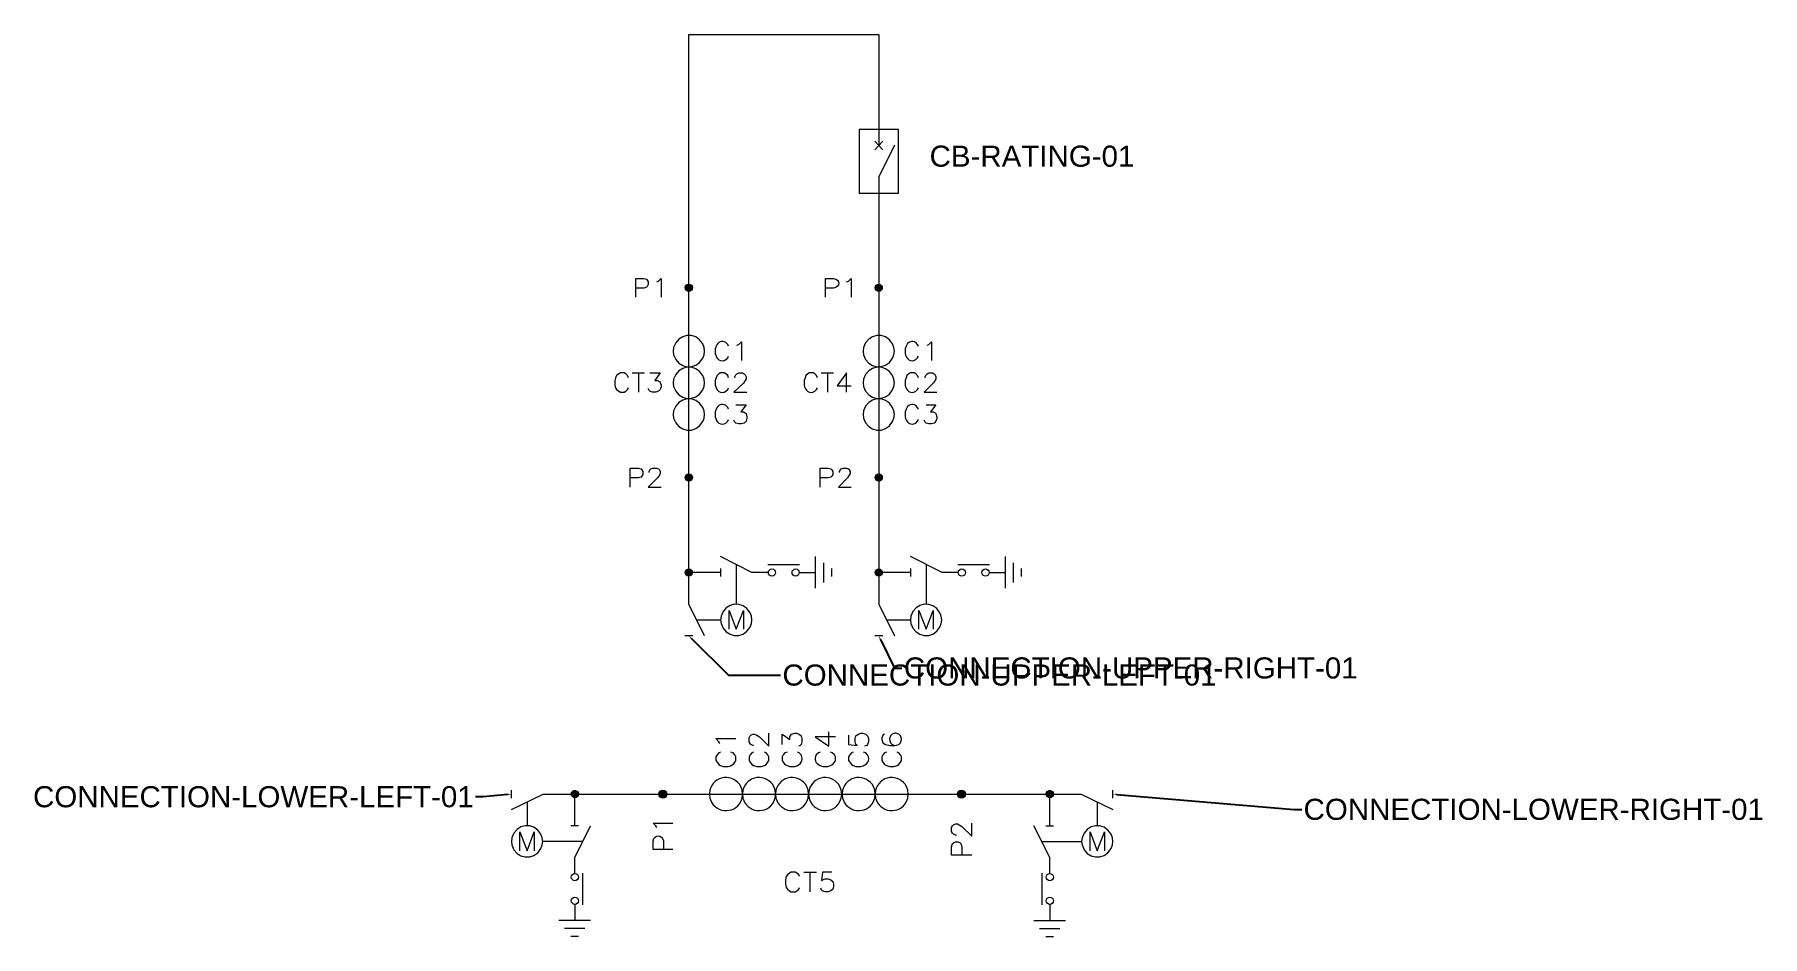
# Model space of a CAD drawing. Header units: millimetres. Extents: x -31 to 50.9, y -14.2 to 28.5.
import ezdxf
from ezdxf import colors
from ezdxf.entities.mleader import LeaderData, LeaderLine
from ezdxf.math import Vec2, Vec3

# ---------------------------------------------------------------- set-up
doc = ezdxf.new("R2010")
doc.units = ezdxf.units.MM
for name, color, linetype in [('PDF_Geometry', 7, 'Continuous'), ('PDF_Solid Fills', 7, 'Continuous'), ('TEMP_ZONE', 7, 'Continuous')]:
    doc.layers.add(name, color=color, linetype=linetype)
doc.styles.get("Standard").update_dxf_attribs({"font": 'arial.ttf'})

# ---------------------------------------------------------------- blocks, each defined once
blk = doc.blocks.new('A$C3be95a93')
at = {"layer": 'PDF_Geometry', "lineweight": 0}
for points in [[(0.741, 0), (0, 1.503), (0, 28.511), (8.996, 28.511), (8.996, 23.262)], [(9.186, 23.453), (8.805, 23.051)], [(8.805, 23.453), (9.186, 23.051)], [(9.737, 23.262), (8.996, 21.759), (8.996, 1.503), (9.737, 0)], [(-2.519, 16.065), (-2.519, 16.954), (-2.138, 16.954), (-2.011, 16.912), (-1.969, 16.87), (-1.926, 16.785), (-1.926, 16.658), (-1.969, 16.573), (-2.011, 16.531), (-2.138, 16.489), (-2.519, 16.489)], [(-1.524, 16.785), (-1.439, 16.827), (-1.312, 16.954), (-1.312, 16.065)], [(6.477, 16.065), (6.477, 16.954), (6.858, 16.954)], [(6.858, 16.489), (6.477, 16.489)], [(7.472, 16.785), (7.556, 16.827), (7.683, 16.954), (7.683, 16.065)], [(2.265, 13.779), (2.371, 13.822), (2.498, 13.949), (2.498, 13.06)], [(11.282, 13.779), (11.366, 13.822), (11.493, 13.949), (11.493, 13.06)], [(-0.72, 13.674), (-0.741, 13.504), (-0.72, 13.335)], [(0.656, 13.166), (0.72, 13.335), (0.741, 13.504), (0.72, 13.674), (0.656, 13.843)], [(1.291, 13.737), (1.249, 13.61), (1.249, 13.398)], [(1.884, 13.737), (1.841, 13.822), (1.757, 13.906)], [(1.757, 13.102), (1.841, 13.187), (1.884, 13.271)], [(8.276, 13.674), (8.255, 13.504), (8.276, 13.335)], [(9.652, 13.166), (9.715, 13.335), (9.737, 13.504), (9.715, 13.674), (9.652, 13.843)], [(10.287, 13.737), (10.245, 13.61), (10.245, 13.398)], [(10.88, 13.737), (10.837, 13.822), (10.753, 13.906)], [(10.753, 13.102), (10.837, 13.187), (10.88, 13.271)], [(-2.858, 12.234), (-2.9, 12.34), (-2.985, 12.425), (-3.069, 12.467), (-3.239, 12.467), (-3.323, 12.425), (-3.429, 12.34), (-3.471, 12.234), (-3.514, 12.107), (-3.514, 11.896), (-3.471, 11.769), (-3.429, 11.684), (-3.323, 11.599), (-3.239, 11.557), (-3.069, 11.557), (-2.985, 11.599), (-2.9, 11.684), (-2.858, 11.769)], [(-2.688, 12.467), (-2.096, 12.467)], [(-2.392, 12.467), (-2.392, 11.557)], [(-1.842, 12.467), (-1.355, 12.467), (-1.609, 12.107), (-1.482, 12.107), (-1.397, 12.065), (-1.355, 12.023), (-1.312, 11.896), (-1.312, 11.811), (-1.355, 11.684), (-1.439, 11.599), (-1.566, 11.557), (-1.715, 11.557), (-1.842, 11.599), (-1.884, 11.642), (-1.926, 11.726)], [(0.656, 11.663), (0.72, 11.832), (0.741, 12.002), (0.72, 12.171), (0.656, 12.34)], [(1.884, 12.234), (1.841, 12.34), (1.757, 12.425), (1.672, 12.467), (1.503, 12.467), (1.418, 12.425), (1.333, 12.34), (1.291, 12.234), (1.249, 12.107), (1.249, 11.896)], [(2.18, 12.234), (2.18, 12.277), (2.222, 12.382), (2.265, 12.425), (2.371, 12.467), (2.54, 12.467), (2.625, 12.425), (2.667, 12.382), (2.709, 12.277), (2.709, 12.192), (2.667, 12.107), (2.582, 11.98), (2.138, 11.557), (2.752, 11.557)], [(6.096, 12.234), (6.054, 12.34), (5.969, 12.425), (5.884, 12.467), (5.715, 12.467), (5.63, 12.425), (5.546, 12.34), (5.503, 12.234), (5.461, 12.107), (5.461, 11.896)], [(6.265, 12.467), (6.858, 12.467)], [(6.562, 12.467), (6.562, 11.557)], [(7.472, 11.557), (7.472, 12.467), (7.027, 11.853), (7.683, 11.853)], [(9.652, 11.663), (9.715, 11.832), (9.737, 12.002), (9.715, 12.171), (9.652, 12.34)], [(10.88, 12.234), (10.837, 12.34), (10.753, 12.425), (10.668, 12.467), (10.499, 12.467), (10.414, 12.425), (10.329, 12.34), (10.287, 12.234), (10.245, 12.107), (10.245, 11.896)], [(11.197, 12.234), (11.197, 12.277), (11.239, 12.382), (11.282, 12.425), (11.366, 12.467), (11.536, 12.467), (11.62, 12.425), (11.663, 12.382), (11.705, 12.277), (11.705, 12.192), (11.663, 12.107), (11.578, 11.98), (11.155, 11.557), (11.747, 11.557)], [(-0.72, 12.171), (-0.741, 12.002), (-0.72, 11.832)], [(1.757, 11.599), (1.841, 11.684), (1.884, 11.769)], [(5.969, 11.599), (6.054, 11.684), (6.096, 11.769)], [(8.276, 12.171), (8.255, 12.002), (8.276, 11.832)], [(10.753, 11.599), (10.837, 11.684), (10.88, 11.769)], [(-0.72, 10.668), (-0.741, 10.499), (-0.72, 10.329)], [(0.656, 10.16), (0.72, 10.329), (0.741, 10.499), (0.72, 10.668), (0.656, 10.837)], [(1.291, 10.753), (1.249, 10.626), (1.249, 10.393)], [(1.884, 10.753), (1.841, 10.837), (1.757, 10.922)], [(2.222, 10.964), (2.709, 10.964), (2.455, 10.626), (2.582, 10.626), (2.667, 10.583), (2.709, 10.541), (2.752, 10.393), (2.752, 10.308), (2.709, 10.181), (2.625, 10.096), (2.498, 10.054), (2.371, 10.054), (2.222, 10.096), (2.18, 10.139), (2.138, 10.223)], [(8.276, 10.668), (8.255, 10.499), (8.276, 10.329)], [(9.652, 10.16), (9.715, 10.329), (9.737, 10.499), (9.715, 10.668), (9.652, 10.837)], [(10.287, 10.753), (10.245, 10.626), (10.245, 10.393)], [(10.88, 10.753), (10.837, 10.837), (10.753, 10.922)], [(11.239, 10.964), (11.705, 10.964), (11.451, 10.626), (11.578, 10.626), (11.663, 10.583), (11.705, 10.541), (11.747, 10.393), (11.747, 10.308), (11.705, 10.181), (11.62, 10.096), (11.493, 10.054), (11.366, 10.054), (11.239, 10.096), (11.197, 10.139), (11.155, 10.223)], [(1.757, 10.096), (1.841, 10.181), (1.884, 10.266)], [(10.753, 10.096), (10.837, 10.181), (10.88, 10.266)], [(-2.773, 7.048), (-2.773, 7.959), (-2.392, 7.959), (-2.265, 7.916), (-2.223, 7.874), (-2.18, 7.789), (-2.18, 7.662), (-2.223, 7.578), (-2.265, 7.535), (-2.392, 7.493), (-2.773, 7.493)], [(-1.884, 7.747), (-1.884, 7.789), (-1.842, 7.874), (-1.799, 7.916), (-1.715, 7.959), (-1.524, 7.959), (-1.439, 7.916), (-1.397, 7.874), (-1.355, 7.789), (-1.355, 7.705), (-1.397, 7.62), (-1.482, 7.493), (-1.926, 7.048), (-1.312, 7.048)], [(6.223, 7.048), (6.223, 7.959), (6.604, 7.959), (6.731, 7.916), (6.773, 7.874), (6.816, 7.789), (6.816, 7.662), (6.773, 7.578), (6.731, 7.535), (6.604, 7.493), (6.223, 7.493)], [(7.133, 7.747), (7.133, 7.789), (7.176, 7.874), (7.218, 7.916), (7.302, 7.959), (7.472, 7.959), (7.556, 7.916), (7.599, 7.874), (7.641, 7.789), (7.641, 7.705), (7.599, 7.62), (7.514, 7.493), (7.091, 7.048), (7.683, 7.048)], [(3.746, 3.006), (2.984, 3.006), (1.503, 3.768)], [(2.244, 3.387), (2.244, 1.503)], [(3.746, 3.387), (5.249, 3.387)], [(5.99, 3.768), (5.99, 2.265)], [(6.371, 3.471), (6.371, 2.54)], [(12.742, 3.006), (12.002, 3.006), (10.499, 3.768)], [(11.239, 3.387), (11.239, 1.503)], [(12.742, 3.387), (14.245, 3.387)], [(14.986, 3.768), (14.986, 2.265)], [(15.367, 3.471), (15.367, 2.54)], [(1.503, 3.006), (0, 3.006)], [(1.503, 3.196), (1.503, 2.815)], [(5.249, 3.006), (5.99, 3.006)], [(6.752, 3.196), (6.752, 2.815)], [(10.499, 3.006), (8.996, 3.006)], [(10.499, 3.196), (10.499, 2.815)], [(14.245, 3.006), (14.986, 3.006)], [(15.748, 3.196), (15.748, 2.815)], [(1.524, 0.931), (1.503, 0.762), (1.524, 0.593)], [(1.905, 0.317), (1.905, 1.206), (2.244, 0.317), (2.582, 1.206), (2.582, 0.317)], [(2.9, 0.423), (2.963, 0.593), (2.984, 0.762), (2.963, 0.931), (2.9, 1.101)], [(10.52, 0.931), (10.499, 0.762), (10.52, 0.593)], [(10.901, 0.317), (10.901, 1.206), (11.239, 0.317), (11.578, 1.206), (11.578, 0.317)], [(11.896, 0.423), (11.959, 0.593), (11.98, 0.762), (11.959, 0.931), (11.896, 1.101)], [(0.19, 0), (-0.191, 0)], [(0.36, 0.762), (1.503, 0.762)], [(9.186, 0), (8.805, 0)], [(9.377, 0.762), (10.499, 0.762)]]:
    blk.add_lwpolyline(points, dxfattribs=at)
blk.add_lwpolyline([(8.064, 24.003), (8.064, 20.997), (9.927, 20.997), (9.927, 24.003)], close=True, dxfattribs=at)
for centre in [(-0.001, 16.51), (8.995, 16.51), (-0.001, 7.514), (8.995, 7.514), (-0.001, 3.006), (3.936, 3.006), (5.058, 3.006), (8.995, 3.006), (12.932, 3.006), (14.054, 3.006)]:
    blk.add_circle(centre, 0.17, dxfattribs=at)
for points in [[(6.858, 16.954), (7.181, 16.892), (7.181, 16.551), (6.858, 16.489)], [(0.656, 13.843), (0.319, 14.464), (-0.537, 14.349), (-0.72, 13.674)], [(1.757, 13.906), (1.579, 14.033), (1.356, 13.929), (1.291, 13.737)], [(9.652, 13.843), (9.314, 14.464), (8.459, 14.349), (8.276, 13.674)], [(10.753, 13.906), (10.575, 14.033), (10.352, 13.929), (10.287, 13.737)], [(-0.72, 13.335), (-0.537, 12.659), (0.319, 12.545), (0.656, 13.166)], [(1.249, 13.398), (1.295, 13.149), (1.506, 12.943), (1.757, 13.102)], [(8.276, 13.335), (8.459, 12.659), (9.314, 12.545), (9.652, 13.166)], [(10.245, 13.398), (10.291, 13.149), (10.501, 12.943), (10.753, 13.102)], [(0.656, 12.34), (0.319, 12.961), (-0.537, 12.846), (-0.72, 12.171)], [(9.652, 12.34), (9.314, 12.961), (8.459, 12.846), (8.276, 12.171)], [(-0.72, 11.832), (-0.537, 11.157), (0.319, 11.042), (0.656, 11.663)], [(1.249, 11.896), (1.295, 11.646), (1.506, 11.44), (1.757, 11.599)], [(5.461, 11.896), (5.507, 11.646), (5.718, 11.44), (5.969, 11.599)], [(8.276, 11.832), (8.459, 11.157), (9.314, 11.042), (9.652, 11.663)], [(10.245, 11.896), (10.291, 11.646), (10.501, 11.44), (10.753, 11.599)], [(0.656, 10.837), (0.319, 11.458), (-0.537, 11.344), (-0.72, 10.668)], [(1.757, 10.922), (1.579, 11.048), (1.356, 10.945), (1.291, 10.753)], [(9.652, 10.837), (9.314, 11.458), (8.459, 11.344), (8.276, 10.668)], [(10.753, 10.922), (10.575, 11.048), (10.352, 10.945), (10.287, 10.753)], [(-0.72, 10.329), (-0.537, 9.654), (0.319, 9.539), (0.656, 10.16)], [(1.249, 10.393), (1.295, 10.143), (1.506, 9.937), (1.757, 10.096)], [(8.276, 10.329), (8.459, 9.654), (9.314, 9.539), (9.652, 10.16)], [(10.245, 10.393), (10.291, 10.143), (10.501, 9.937), (10.753, 10.096)], [(2.9, 1.101), (2.562, 1.722), (1.707, 1.607), (1.524, 0.931)], [(11.896, 1.101), (11.558, 1.722), (10.703, 1.607), (10.52, 0.931)], [(1.524, 0.593), (1.707, -0.083), (2.562, -0.198), (2.9, 0.423)], [(10.52, 0.593), (10.703, -0.083), (11.558, -0.198), (11.896, 0.423)]]:
    blk.add_open_spline(points, degree=3, dxfattribs=at)
at = {"layer": 'PDF_Solid Fills', "lineweight": 0, "transparency": 33554559}
for points in [[(-0.169, 16.595), (0.169, 16.573), (-0.191, 16.573)], [(-0.191, 16.573), (0.169, 16.531), (-0.191, 16.531)], [(-0.191, 16.573), (0.169, 16.573), (0.169, 16.531)], [(-0.191, 16.531), (0.19, 16.51), (-0.191, 16.51)], [(-0.191, 16.531), (0.169, 16.531), (0.19, 16.51)], [(-0.191, 16.51), (0.169, 16.468), (-0.191, 16.468)], [(-0.191, 16.51), (0.19, 16.51), (0.169, 16.468)], [(-0.191, 16.468), (0.169, 16.446), (-0.169, 16.446)], [(-0.191, 16.468), (0.169, 16.468), (0.169, 16.446)], [(-0.148, 16.616), (0.148, 16.595), (-0.169, 16.595)], [(-0.169, 16.595), (0.148, 16.595), (0.169, 16.573)], [(-0.169, 16.446), (0.169, 16.425), (-0.169, 16.425)], [(-0.169, 16.446), (0.169, 16.446), (0.169, 16.425)], [(-0.169, 16.425), (0.148, 16.404), (-0.169, 16.404)], [(-0.169, 16.425), (0.169, 16.425), (0.148, 16.404)], [(-0.127, 16.658), (0.127, 16.637), (-0.148, 16.637)], [(-0.148, 16.637), (0.148, 16.616), (-0.148, 16.616)], [(-0.148, 16.637), (0.127, 16.637), (0.148, 16.616)], [(-0.148, 16.616), (0.148, 16.616), (0.148, 16.595)], [(-0.148, 16.404), (0.127, 16.383), (-0.148, 16.383)], [(-0.148, 16.404), (0.148, 16.404), (0.127, 16.383)], [(-0.148, 16.383), (0.127, 16.362), (-0.127, 16.362)], [(-0.148, 16.383), (0.127, 16.383), (0.127, 16.362)], [(-0.106, 16.679), (0.106, 16.658), (-0.127, 16.658)], [(-0.127, 16.658), (0.106, 16.658), (0.127, 16.637)], [(-0.106, 16.679), (0.085, 16.679), (0.106, 16.658)], [(-0.021, 16.7), (0.042, 16.679), (-0.042, 16.679)], [(-0.021, 16.7), (0.021, 16.7), (0.042, 16.679)], [(8.805, 16.573), (9.186, 16.531), (8.805, 16.531)], [(8.805, 16.573), (9.165, 16.573), (9.186, 16.531)], [(8.805, 16.531), (9.186, 16.51), (8.805, 16.51)], [(8.805, 16.531), (9.186, 16.531), (9.186, 16.51)], [(8.805, 16.51), (9.186, 16.468), (8.805, 16.468)], [(8.805, 16.51), (9.186, 16.51), (9.186, 16.468)], [(8.805, 16.468), (9.165, 16.446), (8.826, 16.446)], [(8.805, 16.468), (9.165, 16.468), (9.165, 16.446)], [(8.848, 16.616), (9.144, 16.595), (8.826, 16.595)], [(8.826, 16.595), (9.165, 16.573), (8.826, 16.573)], [(8.826, 16.595), (9.165, 16.595), (9.165, 16.573)], [(8.826, 16.446), (9.165, 16.425), (8.826, 16.425)], [(8.826, 16.446), (9.165, 16.446), (9.165, 16.425)], [(8.826, 16.425), (9.144, 16.404), (8.826, 16.404)], [(8.826, 16.425), (9.165, 16.425), (9.144, 16.404)], [(8.869, 16.658), (9.123, 16.637), (8.848, 16.637)], [(8.848, 16.637), (9.144, 16.616), (8.848, 16.616)], [(8.848, 16.637), (9.123, 16.637), (9.144, 16.616)], [(8.848, 16.616), (9.144, 16.616), (9.144, 16.595)], [(8.848, 16.404), (9.123, 16.383), (8.869, 16.383)], [(8.848, 16.404), (9.144, 16.404), (9.123, 16.383)], [(8.869, 16.658), (9.123, 16.658), (9.123, 16.637)], [(8.869, 16.383), (9.123, 16.362), (8.869, 16.362)], [(8.869, 16.383), (9.123, 16.383), (9.123, 16.362)], [(8.911, 16.679), (9.102, 16.658), (8.89, 16.658)], [(8.911, 16.679), (9.08, 16.679), (9.102, 16.658)], [(8.975, 16.7), (9.038, 16.679), (8.953, 16.679)], [(8.975, 16.7), (9.017, 16.7), (9.038, 16.679)], [(-0.106, 16.362), (0.085, 16.341), (-0.106, 16.341)], [(-0.106, 16.362), (0.106, 16.362), (0.085, 16.341)], [(-0.064, 16.341), (0.021, 16.319), (-0.042, 16.319)], [(-0.064, 16.341), (0.063, 16.341), (0.021, 16.319)], [(8.89, 16.362), (9.102, 16.341), (8.89, 16.341)], [(8.89, 16.362), (9.102, 16.362), (9.102, 16.341)], [(8.932, 16.341), (9.038, 16.319), (8.953, 16.319)], [(8.932, 16.341), (9.059, 16.341), (9.038, 16.319)], [(-0.169, 7.578), (0.169, 7.556), (-0.191, 7.556)], [(-0.191, 7.556), (0.19, 7.514), (-0.191, 7.514)], [(-0.191, 7.556), (0.169, 7.556), (0.19, 7.514)], [(-0.191, 7.514), (0.169, 7.472), (-0.191, 7.472)], [(-0.191, 7.514), (0.19, 7.514), (0.169, 7.472)], [(-0.191, 7.472), (0.169, 7.451), (-0.191, 7.451)], [(-0.191, 7.472), (0.169, 7.472), (0.169, 7.451)], [(-0.191, 7.451), (0.148, 7.429), (-0.169, 7.429)], [(-0.191, 7.451), (0.169, 7.451), (0.148, 7.429)], [(-0.169, 7.62), (0.169, 7.578), (-0.169, 7.578)], [(-0.169, 7.62), (0.148, 7.62), (0.169, 7.578)], [(-0.169, 7.578), (0.169, 7.578), (0.169, 7.556)], [(-0.169, 7.429), (0.148, 7.408), (-0.169, 7.408)], [(-0.169, 7.429), (0.148, 7.429), (0.148, 7.408)], [(-0.169, 7.408), (0.148, 7.387), (-0.148, 7.387)], [(-0.169, 7.408), (0.148, 7.408), (0.148, 7.387)], [(-0.148, 7.641), (0.148, 7.62), (-0.148, 7.62)], [(-0.148, 7.641), (0.127, 7.641), (0.148, 7.62)], [(-0.148, 7.387), (0.106, 7.366), (-0.127, 7.366)], [(-0.148, 7.387), (0.127, 7.387), (0.106, 7.366)], [(-0.106, 7.662), (0.127, 7.641), (-0.127, 7.641)], [(-0.085, 7.683), (0.085, 7.662), (-0.106, 7.662)], [(-0.106, 7.662), (0.106, 7.662), (0.127, 7.641)], [(-0.085, 7.683), (0.063, 7.683), (0.085, 7.662)], [(0, 7.705), (0.021, 7.683), (-0.042, 7.683)], [(8.826, 7.578), (9.165, 7.556), (8.805, 7.556)], [(8.805, 7.556), (9.186, 7.514), (8.805, 7.514)], [(8.805, 7.556), (9.186, 7.556), (9.186, 7.514)], [(8.805, 7.514), (9.186, 7.472), (8.805, 7.472)], [(8.805, 7.514), (9.186, 7.514), (9.186, 7.472)], [(8.805, 7.472), (9.165, 7.451), (8.805, 7.451)], [(8.805, 7.472), (9.186, 7.472), (9.165, 7.451)], [(8.826, 7.62), (9.165, 7.578), (8.826, 7.578)], [(8.826, 7.62), (9.144, 7.62), (9.165, 7.578)], [(8.826, 7.578), (9.165, 7.578), (9.165, 7.556)], [(8.826, 7.451), (9.165, 7.429), (8.826, 7.429)], [(8.826, 7.451), (9.165, 7.451), (9.165, 7.429)], [(8.826, 7.429), (9.144, 7.408), (8.826, 7.408)], [(8.826, 7.429), (9.165, 7.429), (9.144, 7.408)], [(8.826, 7.408), (9.144, 7.387), (8.848, 7.387)], [(8.826, 7.408), (9.144, 7.408), (9.144, 7.387)], [(8.869, 7.641), (9.144, 7.62), (8.848, 7.62)], [(8.848, 7.387), (9.123, 7.366), (8.869, 7.366)], [(8.848, 7.387), (9.123, 7.387), (9.123, 7.366)], [(8.89, 7.662), (9.123, 7.641), (8.869, 7.641)], [(8.869, 7.641), (9.123, 7.641), (9.144, 7.62)], [(8.911, 7.683), (9.102, 7.662), (8.89, 7.662)], [(8.89, 7.662), (9.102, 7.662), (9.123, 7.641)], [(8.911, 7.683), (9.059, 7.683), (9.102, 7.662)], [(8.996, 7.705), (9.017, 7.683), (8.975, 7.683)], [(-0.127, 7.366), (0.085, 7.345), (-0.106, 7.345)], [(-0.127, 7.366), (0.106, 7.366), (0.085, 7.345)], [(-0.085, 7.345), (0.042, 7.324), (-0.064, 7.324)], [(-0.085, 7.345), (0.085, 7.345), (0.042, 7.324)], [(8.89, 7.366), (9.08, 7.345), (8.911, 7.345)], [(8.89, 7.366), (9.102, 7.366), (9.08, 7.345)], [(8.911, 7.345), (9.059, 7.324), (8.932, 7.324)], [(8.911, 7.345), (9.08, 7.345), (9.059, 7.324)], [(-0.169, 3.09), (0.169, 3.048), (-0.191, 3.048)], [(-0.191, 3.048), (0.19, 3.027), (-0.191, 3.027)], [(-0.191, 3.048), (0.169, 3.048), (0.19, 3.027)], [(-0.191, 3.027), (0.19, 3.006), (-0.191, 3.006)], [(-0.191, 3.027), (0.19, 3.027), (0.19, 3.006)], [(-0.191, 3.006), (0.169, 2.984), (-0.191, 2.984)], [(-0.191, 3.006), (0.19, 3.006), (0.169, 2.984)], [(-0.191, 2.984), (0.169, 2.942), (-0.191, 2.942)], [(-0.191, 2.984), (0.169, 2.984), (0.169, 2.942)], [(-0.191, 2.942), (0.148, 2.921), (-0.169, 2.921)], [(-0.191, 2.942), (0.169, 2.942), (0.148, 2.921)], [(-0.169, 3.111), (0.169, 3.09), (-0.169, 3.09)], [(-0.169, 3.111), (0.148, 3.111), (0.169, 3.09)], [(-0.169, 3.09), (0.169, 3.09), (0.169, 3.048)], [(-0.169, 2.921), (0.148, 2.9), (-0.148, 2.9)], [(-0.169, 2.921), (0.148, 2.921), (0.148, 2.9)], [(-0.127, 3.154), (0.127, 3.133), (-0.148, 3.133)], [(-0.148, 3.133), (0.148, 3.111), (-0.148, 3.111)], [(-0.148, 3.133), (0.127, 3.133), (0.148, 3.111)], [(-0.148, 2.9), (0.127, 2.879), (-0.148, 2.879)], [(-0.148, 2.9), (0.148, 2.9), (0.127, 2.879)], [(-0.148, 2.879), (0.106, 2.857), (-0.127, 2.857)], [(-0.148, 2.879), (0.127, 2.879), (0.106, 2.857)], [(-0.127, 3.154), (0.127, 3.154), (0.127, 3.133)], [(-0.127, 2.857), (0.085, 2.836), (-0.106, 2.836)], [(-0.127, 2.857), (0.106, 2.857), (0.085, 2.836)], [(-0.106, 3.175), (0.106, 3.154), (-0.106, 3.154)], [(-0.106, 3.175), (0.085, 3.175), (0.106, 3.154)], [(-0.042, 3.196), (0.063, 3.175), (-0.064, 3.175)], [(-0.042, 3.196), (0.021, 3.196), (0.063, 3.175)], [(-0.042, 2.836), (0.021, 2.815), (-0.021, 2.815)], [(-0.042, 2.836), (0.042, 2.836), (0.021, 2.815)], [(8.826, 3.09), (9.165, 3.048), (8.805, 3.048)], [(8.805, 3.048), (9.186, 3.027), (8.805, 3.027)], [(8.805, 3.048), (9.186, 3.048), (9.186, 3.027)], [(8.805, 3.027), (9.186, 3.006), (8.805, 3.006)], [(8.805, 3.027), (9.186, 3.027), (9.186, 3.006)], [(8.805, 3.006), (9.186, 2.984), (8.805, 2.984)], [(8.805, 3.006), (9.186, 3.006), (9.186, 2.984)], [(8.805, 2.984), (9.165, 2.942), (8.805, 2.942)], [(8.805, 2.984), (9.186, 2.984), (9.165, 2.942)], [(8.826, 3.111), (9.165, 3.09), (8.826, 3.09)], [(8.826, 3.111), (9.144, 3.111), (9.165, 3.09)], [(8.826, 3.09), (9.165, 3.09), (9.165, 3.048)], [(8.826, 2.942), (9.165, 2.921), (8.826, 2.921)], [(8.826, 2.942), (9.165, 2.942), (9.165, 2.921)], [(8.826, 2.921), (9.144, 2.9), (8.848, 2.9)], [(8.826, 2.921), (9.144, 2.921), (9.144, 2.9)], [(8.869, 3.133), (9.144, 3.111), (8.848, 3.111)], [(8.848, 2.9), (9.123, 2.879), (8.848, 2.879)], [(8.848, 2.9), (9.144, 2.9), (9.123, 2.879)], [(8.848, 2.879), (9.123, 2.857), (8.869, 2.857)], [(8.848, 2.879), (9.123, 2.879), (9.123, 2.857)], [(8.869, 3.154), (9.123, 3.133), (8.869, 3.133)], [(8.869, 3.154), (9.123, 3.154), (9.123, 3.133)], [(8.869, 3.133), (9.123, 3.133), (9.144, 3.111)], [(8.89, 3.175), (9.102, 3.154), (8.89, 3.154)], [(8.89, 3.175), (9.102, 3.175), (9.102, 3.154)], [(8.89, 2.857), (9.08, 2.836), (8.911, 2.836)], [(8.89, 2.857), (9.102, 2.857), (9.08, 2.836)], [(8.953, 3.196), (9.059, 3.175), (8.932, 3.175)], [(8.953, 3.196), (9.038, 3.196), (9.059, 3.175)], [(8.953, 2.836), (9.017, 2.815), (8.975, 2.815)], [(8.953, 2.836), (9.038, 2.836), (9.017, 2.815)]]:
    blk.add_solid(points, dxfattribs=at)
blk = doc.blocks.new('A$C3c0e7062')
at = {"layer": 'PDF_Geometry', "lineweight": 0}
for points in [[(1.46, -5.101), (1.418, -5.017), (1.27, -4.868), (2.222, -4.868)], [(3.069, -5.186), (3.027, -5.186), (2.942, -5.144), (2.9, -5.101), (2.857, -5.017), (2.857, -4.826), (2.9, -4.741), (2.942, -4.699), (3.027, -4.657), (3.111, -4.657), (3.217, -4.699), (3.344, -4.784), (3.789, -5.228), (3.789, -4.614)], [(4.424, -5.144), (4.424, -4.657), (4.784, -4.911), (4.784, -4.784), (4.826, -4.699), (4.868, -4.657), (5.016, -4.614), (5.101, -4.614), (5.228, -4.657), (5.313, -4.741), (5.355, -4.868), (5.355, -5.017), (5.313, -5.144), (5.27, -5.186), (5.186, -5.228)], [(6.943, -4.784), (5.99, -4.784), (6.625, -5.228), (6.625, -4.551)], [(7.556, -4.699), (7.556, -5.144), (7.98, -5.186), (7.916, -5.144), (7.874, -5.017), (7.874, -4.868), (7.916, -4.741), (8.022, -4.657), (8.149, -4.614), (8.234, -4.614), (8.382, -4.657), (8.467, -4.741), (8.509, -4.868), (8.509, -5.017), (8.467, -5.144), (8.424, -5.186), (8.318, -5.228)], [(9.271, -4.657), (9.186, -4.699), (9.144, -4.826), (9.144, -4.911), (9.186, -5.059), (9.313, -5.144), (9.546, -5.186), (9.758, -5.186), (9.948, -5.144), (10.033, -5.059), (10.075, -4.911), (10.075, -4.868), (10.033, -4.741), (9.948, -4.657), (9.8, -4.614), (9.758, -4.614), (9.631, -4.657), (9.546, -4.741), (9.504, -4.868), (9.504, -4.911), (9.546, -5.059), (9.631, -5.144), (9.758, -5.186)], [(1.503, -5.503), (1.418, -5.546), (1.333, -5.63), (1.27, -5.736), (1.27, -5.906), (1.333, -5.99), (1.418, -6.096), (1.503, -6.138), (1.63, -6.181), (1.863, -6.181)], [(2.18, -5.63), (2.095, -5.546), (1.99, -5.503)], [(3.069, -5.503), (2.984, -5.546), (2.9, -5.63), (2.857, -5.736), (2.857, -5.906), (2.9, -5.99), (2.984, -6.096), (3.069, -6.138), (3.217, -6.181), (3.429, -6.181), (3.577, -6.138), (3.662, -6.096), (3.746, -5.99), (3.789, -5.906), (3.789, -5.736), (3.746, -5.63), (3.662, -5.546), (3.577, -5.503)], [(4.657, -5.503), (4.551, -5.546), (4.466, -5.63), (4.424, -5.736), (4.424, -5.906), (4.466, -5.99), (4.551, -6.096), (4.657, -6.138), (4.784, -6.181), (5.016, -6.181)], [(5.313, -5.63), (5.228, -5.546), (5.143, -5.503)], [(6.223, -5.503), (6.138, -5.546), (6.032, -5.63)], [(6.9, -5.63), (6.794, -5.546), (6.71, -5.503)], [(7.789, -5.503), (7.705, -5.546), (7.62, -5.63), (7.556, -5.736), (7.556, -5.906), (7.62, -5.99), (7.705, -6.096), (7.789, -6.138), (7.916, -6.181), (8.149, -6.181)], [(8.467, -5.63), (8.382, -5.546), (8.276, -5.503)], [(9.356, -5.503), (9.271, -5.546), (9.186, -5.63), (9.144, -5.736), (9.144, -5.906), (9.186, -5.99), (9.271, -6.096), (9.356, -6.138), (9.504, -6.181), (9.715, -6.181), (9.864, -6.138), (9.948, -6.096), (10.033, -5.99), (10.075, -5.906), (10.075, -5.736), (10.033, -5.63), (9.948, -5.546), (9.864, -5.503)], [(6.223, -6.138), (6.35, -6.181), (6.583, -6.181)], [(-8.403, -7.684), (-8.403, -7.303)], [(20.087, -7.684), (20.087, -7.303)], [(-8.403, -8.234), (-6.9, -7.493), (18.584, -7.493), (20.087, -8.234)], [(-7.662, -7.874), (-7.662, -8.996)], [(-5.397, -8.996), (-5.397, -7.493)], [(17.103, -8.996), (17.103, -7.493)], [(19.346, -7.874), (19.346, -8.996)], [(-5.228, -8.996), (-5.588, -8.996)], [(-5.397, -11.24), (-5.397, -10.499), (-4.657, -8.996)], [(-1.524, -9.081), (-1.566, -8.996), (-1.693, -8.869), (-0.762, -8.869)], [(12.679, -9.44), (12.636, -9.44), (12.531, -9.398), (12.488, -9.356), (12.446, -9.271), (12.446, -9.081), (12.488, -8.996), (12.531, -8.954), (12.636, -8.911), (12.721, -8.911), (12.806, -8.954), (12.933, -9.038), (13.398, -9.483), (13.398, -8.869)], [(17.103, -11.24), (17.103, -10.499), (16.341, -8.996)], [(16.912, -8.996), (17.272, -8.996)], [(-8.382, -9.567), (-8.403, -9.737), (-8.382, -9.906)], [(-8.001, -10.181), (-8.001, -9.292), (-7.662, -10.181), (-7.324, -9.292), (-7.324, -10.181)], [(-7.006, -10.075), (-6.943, -9.906), (-6.921, -9.737), (-6.943, -9.567), (-7.006, -9.398)], [(-5.038, -9.737), (-6.9, -9.737)], [(-0.762, -10.118), (-1.693, -10.118), (-1.693, -9.716)], [(-1.207, -9.716), (-1.207, -10.118)], [(13.398, -10.393), (12.446, -10.393), (12.446, -9.991), (12.488, -9.843), (12.531, -9.8), (12.636, -9.758), (12.763, -9.758), (12.848, -9.8), (12.89, -9.843), (12.933, -9.991), (12.933, -10.393)], [(16.722, -9.737), (18.584, -9.737)], [(18.627, -9.567), (18.605, -9.737), (18.627, -9.906)], [(19.008, -10.181), (19.008, -9.292), (19.346, -10.181), (19.685, -9.292), (19.685, -10.181)], [(20.002, -10.075), (20.066, -9.906), (20.087, -9.737), (20.066, -9.567), (20.002, -9.398)], [(-5.038, -11.24), (-5.038, -12.742)], [(5.249, -11.409), (5.207, -11.324), (5.122, -11.24), (5.038, -11.197), (4.847, -11.197), (4.762, -11.24), (4.678, -11.324), (4.614, -11.409), (4.572, -11.557), (4.572, -11.769), (4.614, -11.917), (4.678, -12.002), (4.762, -12.086), (4.847, -12.129), (5.038, -12.129), (5.122, -12.086), (5.207, -12.002), (5.249, -11.917)], [(5.44, -11.197), (6.054, -11.197)], [(5.736, -11.197), (5.736, -12.129)], [(6.773, -11.197), (6.329, -11.197), (6.286, -11.599), (6.329, -11.557), (6.456, -11.515), (6.604, -11.515), (6.731, -11.557), (6.816, -11.642), (6.858, -11.769), (6.858, -11.874), (6.816, -12.002), (6.731, -12.086), (6.604, -12.129), (6.456, -12.129), (6.329, -12.086), (6.286, -12.044), (6.244, -11.959)], [(16.722, -11.24), (16.722, -12.742)], [(-5.397, -12.742), (-5.397, -13.483)], [(17.103, -12.742), (17.103, -13.483)], [(-4.657, -13.483), (-6.16, -13.483)], [(-4.932, -13.864), (-5.884, -13.864)], [(16.341, -13.483), (17.843, -13.483)], [(16.616, -13.864), (17.568, -13.864)], [(-5.228, -14.245), (-5.588, -14.245)], [(16.912, -14.245), (17.272, -14.245)]]:
    blk.add_lwpolyline(points, dxfattribs=at)
for points in [[(2.455, -7.853), (2.519, -7.684), (2.54, -7.493), (2.519, -7.303), (2.455, -7.133, 0.692802), (0.995, -7.303), (0.974, -7.493), (0.995, -7.684, 0.692802)], [(4.022, -7.853), (4.085, -7.684), (4.106, -7.493), (4.085, -7.303), (4.022, -7.133, 0.692802), (2.561, -7.303), (2.54, -7.493), (2.561, -7.684, 0.692802)], [(5.588, -7.853), (5.651, -7.684), (5.673, -7.493), (5.651, -7.303), (5.588, -7.133, 0.692802), (4.127, -7.303), (4.106, -7.493), (4.127, -7.684, 0.692802)], [(7.154, -7.853), (7.218, -7.684), (7.239, -7.493), (7.218, -7.303), (7.154, -7.133, 0.692802), (5.694, -7.303), (5.673, -7.493), (5.694, -7.684, 0.692802)], [(8.742, -7.853), (8.805, -7.684), (8.826, -7.493), (8.805, -7.303), (8.742, -7.133, 0.692802), (7.281, -7.303), (7.26, -7.493), (7.281, -7.684, 0.692802)], [(10.308, -7.853), (10.372, -7.684), (10.393, -7.493), (10.372, -7.303), (10.308, -7.133, 0.692802), (8.848, -7.303), (8.826, -7.493), (8.848, -7.684, 0.692802)]]:
    blk.add_lwpolyline(points, format="xyb", close=True, dxfattribs=at)
for centre, radius in [((-5.398, -7.493), 0.17), ((-1.228, -7.499), 0.191), ((12.911, -7.499), 0.191), ((17.102, -7.493), 0.17), ((-5.398, -11.43), 0.17), ((17.102, -11.43), 0.17), ((-5.398, -12.552), 0.17), ((17.102, -12.552), 0.17)]:
    blk.add_circle(centre, radius, dxfattribs=at)
for points in [[(1.863, -6.181), (2.157, -6.131), (2.323, -5.906), (2.18, -5.63)], [(5.016, -6.181), (5.289, -6.137), (5.456, -5.884), (5.313, -5.63)], [(6.032, -5.63), (5.912, -5.843), (6.005, -6.053), (6.223, -6.138)], [(6.583, -6.181), (6.856, -6.121), (7.054, -5.916), (6.9, -5.63)], [(8.149, -6.181), (8.443, -6.131), (8.61, -5.906), (8.467, -5.63)], [(-7.006, -9.398), (-7.344, -8.777), (-8.199, -8.892), (-8.382, -9.567)], [(20.002, -9.398), (19.665, -8.777), (18.809, -8.892), (18.627, -9.567)], [(-1.693, -9.716), (-1.634, -9.389), (-1.266, -9.389), (-1.207, -9.716)], [(-8.382, -9.906), (-8.199, -10.582), (-7.344, -10.696), (-7.006, -10.075)], [(18.627, -9.906), (18.809, -10.582), (19.665, -10.696), (20.002, -10.075)]]:
    blk.add_open_spline(points, degree=3, dxfattribs=at)
at = {"layer": 'PDF_Solid Fills', "lineweight": 0, "transparency": 33554559}
for points in [[(-5.546, -7.366), (-5.249, -7.387), (-5.567, -7.387)], [(-5.525, -7.345), (-5.271, -7.366), (-5.546, -7.366)], [(-5.546, -7.366), (-5.271, -7.366), (-5.249, -7.387)], [(-5.503, -7.324), (-5.292, -7.345), (-5.525, -7.345)], [(-5.525, -7.345), (-5.292, -7.345), (-5.271, -7.366)], [(-5.503, -7.324), (-5.313, -7.324), (-5.292, -7.345)], [(-5.461, -7.303), (-5.334, -7.324), (-5.482, -7.324)], [(-5.461, -7.303), (-5.355, -7.303), (-5.334, -7.324)], [(-1.376, -7.366), (-1.058, -7.387), (-1.397, -7.387)], [(-1.376, -7.345), (-1.08, -7.366), (-1.376, -7.366)], [(-1.376, -7.345), (-1.08, -7.345), (-1.08, -7.366)], [(-1.376, -7.366), (-1.08, -7.366), (-1.058, -7.387)], [(-1.334, -7.324), (-1.101, -7.345), (-1.355, -7.345)], [(-1.312, -7.303), (-1.122, -7.324), (-1.334, -7.324)], [(-1.334, -7.324), (-1.122, -7.324), (-1.101, -7.345)], [(-1.312, -7.303), (-1.143, -7.303), (-1.122, -7.324)], [(12.763, -7.366), (13.081, -7.387), (12.742, -7.387)], [(12.763, -7.345), (13.081, -7.366), (12.763, -7.366)], [(12.763, -7.345), (13.06, -7.345), (13.081, -7.366)], [(12.763, -7.366), (13.081, -7.366), (13.081, -7.387)], [(12.806, -7.324), (13.039, -7.345), (12.785, -7.345)], [(12.827, -7.303), (13.017, -7.324), (12.806, -7.324)], [(12.806, -7.324), (13.017, -7.324), (13.039, -7.345)], [(12.827, -7.303), (12.996, -7.303), (13.017, -7.324)], [(16.954, -7.366), (17.251, -7.387), (16.933, -7.387)], [(16.976, -7.345), (17.23, -7.366), (16.954, -7.366)], [(16.954, -7.366), (17.23, -7.366), (17.251, -7.387)], [(16.997, -7.324), (17.208, -7.345), (16.976, -7.345)], [(16.976, -7.345), (17.208, -7.345), (17.23, -7.366)], [(16.997, -7.324), (17.187, -7.324), (17.208, -7.345)], [(17.039, -7.303), (17.166, -7.324), (17.018, -7.324)], [(17.039, -7.303), (17.145, -7.303), (17.166, -7.324)], [(-5.588, -7.408), (-5.228, -7.43), (-5.588, -7.43)], [(-5.588, -7.408), (-5.228, -7.408), (-5.228, -7.43)], [(-5.588, -7.43), (-5.228, -7.451), (-5.588, -7.451)], [(-5.588, -7.43), (-5.228, -7.43), (-5.228, -7.451)], [(-5.588, -7.451), (-5.228, -7.472), (-5.588, -7.472)], [(-5.588, -7.451), (-5.228, -7.451), (-5.228, -7.472)], [(-5.588, -7.472), (-5.228, -7.493), (-5.588, -7.493)], [(-5.588, -7.472), (-5.228, -7.472), (-5.228, -7.493)], [(-5.588, -7.493), (-5.228, -7.514), (-5.588, -7.514)], [(-5.588, -7.493), (-5.228, -7.493), (-5.228, -7.514)], [(-5.588, -7.514), (-5.228, -7.535), (-5.588, -7.535)], [(-5.588, -7.514), (-5.228, -7.514), (-5.228, -7.535)], [(-5.588, -7.535), (-5.228, -7.557), (-5.588, -7.557)], [(-5.588, -7.535), (-5.228, -7.535), (-5.228, -7.557)], [(-5.588, -7.557), (-5.249, -7.578), (-5.567, -7.578)], [(-5.588, -7.557), (-5.228, -7.557), (-5.249, -7.578)], [(-5.567, -7.387), (-5.249, -7.408), (-5.567, -7.408)], [(-5.567, -7.387), (-5.249, -7.387), (-5.249, -7.408)], [(-5.567, -7.578), (-5.249, -7.599), (-5.567, -7.599)], [(-5.567, -7.578), (-5.249, -7.578), (-5.249, -7.599)], [(-5.546, -7.599), (-5.271, -7.62), (-5.546, -7.62)], [(-5.546, -7.599), (-5.249, -7.599), (-5.271, -7.62)], [(-5.525, -7.62), (-5.292, -7.641), (-5.525, -7.641)], [(-5.525, -7.62), (-5.292, -7.62), (-5.292, -7.641)], [(-5.503, -7.641), (-5.334, -7.662), (-5.482, -7.662)], [(-5.503, -7.641), (-5.313, -7.641), (-5.334, -7.662)], [(-5.44, -7.662), (-5.376, -7.684), (-5.44, -7.684)], [(-5.44, -7.662), (-5.355, -7.662), (-5.376, -7.684)], [(-1.397, -7.408), (-1.037, -7.43), (-1.418, -7.43)], [(-1.418, -7.43), (-1.037, -7.451), (-1.418, -7.451)], [(-1.418, -7.43), (-1.037, -7.43), (-1.037, -7.451)], [(-1.418, -7.451), (-1.037, -7.472), (-1.418, -7.472)], [(-1.418, -7.451), (-1.037, -7.451), (-1.037, -7.472)], [(-1.418, -7.472), (-1.037, -7.493), (-1.418, -7.493)], [(-1.418, -7.472), (-1.037, -7.472), (-1.037, -7.493)], [(-1.418, -7.493), (-1.037, -7.514), (-1.418, -7.514)], [(-1.418, -7.493), (-1.037, -7.493), (-1.037, -7.514)], [(-1.418, -7.514), (-1.037, -7.535), (-1.418, -7.535)], [(-1.418, -7.514), (-1.037, -7.514), (-1.037, -7.535)], [(-1.418, -7.535), (-1.037, -7.557), (-1.418, -7.557)], [(-1.418, -7.535), (-1.037, -7.535), (-1.037, -7.557)], [(-1.418, -7.557), (-1.037, -7.578), (-1.418, -7.578)], [(-1.418, -7.557), (-1.037, -7.557), (-1.037, -7.578)], [(-1.397, -7.387), (-1.058, -7.408), (-1.397, -7.408)], [(-1.397, -7.387), (-1.058, -7.387), (-1.058, -7.408)], [(-1.397, -7.408), (-1.058, -7.408), (-1.037, -7.43)], [(-1.397, -7.578), (-1.058, -7.599), (-1.397, -7.599)], [(-1.397, -7.578), (-1.058, -7.578), (-1.058, -7.599)], [(-1.397, -7.599), (-1.08, -7.62), (-1.376, -7.62)], [(-1.397, -7.599), (-1.058, -7.599), (-1.08, -7.62)], [(-1.355, -7.62), (-1.101, -7.641), (-1.355, -7.641)], [(-1.355, -7.62), (-1.08, -7.62), (-1.101, -7.641)], [(-1.355, -7.641), (-1.122, -7.662), (-1.334, -7.662)], [(-1.355, -7.641), (-1.101, -7.641), (-1.122, -7.662)], [(-1.291, -7.662), (-1.164, -7.684), (-1.291, -7.684)], [(-1.291, -7.662), (-1.143, -7.662), (-1.164, -7.684)], [(12.742, -7.408), (13.102, -7.43), (12.721, -7.43)], [(12.721, -7.43), (13.102, -7.451), (12.721, -7.451)], [(12.721, -7.43), (13.102, -7.43), (13.102, -7.451)], [(12.721, -7.451), (13.102, -7.472), (12.721, -7.472)], [(12.721, -7.451), (13.102, -7.451), (13.102, -7.472)], [(12.721, -7.472), (13.102, -7.493), (12.721, -7.493)], [(12.721, -7.472), (13.102, -7.472), (13.102, -7.493)], [(12.721, -7.493), (13.102, -7.514), (12.721, -7.514)], [(12.721, -7.493), (13.102, -7.493), (13.102, -7.514)], [(12.721, -7.514), (13.102, -7.535), (12.721, -7.535)], [(12.721, -7.514), (13.102, -7.514), (13.102, -7.535)], [(12.721, -7.535), (13.102, -7.557), (12.721, -7.557)], [(12.721, -7.535), (13.102, -7.535), (13.102, -7.557)], [(12.721, -7.557), (13.102, -7.578), (12.742, -7.578)], [(12.721, -7.557), (13.102, -7.557), (13.102, -7.578)], [(12.742, -7.387), (13.081, -7.408), (12.742, -7.408)], [(12.742, -7.387), (13.081, -7.387), (13.081, -7.408)], [(12.742, -7.408), (13.081, -7.408), (13.102, -7.43)], [(12.742, -7.578), (13.081, -7.599), (12.742, -7.599)], [(12.742, -7.578), (13.081, -7.578), (13.081, -7.599)], [(12.742, -7.599), (13.06, -7.62), (12.763, -7.62)], [(12.742, -7.599), (13.081, -7.599), (13.06, -7.62)], [(12.785, -7.62), (13.039, -7.641), (12.785, -7.641)], [(12.785, -7.62), (13.06, -7.62), (13.039, -7.641)], [(12.785, -7.641), (13.017, -7.662), (12.806, -7.662)], [(12.785, -7.641), (13.039, -7.641), (13.017, -7.662)], [(12.848, -7.662), (12.975, -7.684), (12.848, -7.684)], [(12.848, -7.662), (12.996, -7.662), (12.975, -7.684)], [(16.912, -7.408), (17.272, -7.43), (16.912, -7.43)], [(16.912, -7.408), (17.272, -7.408), (17.272, -7.43)], [(16.912, -7.43), (17.272, -7.451), (16.912, -7.451)], [(16.912, -7.43), (17.272, -7.43), (17.272, -7.451)], [(16.912, -7.451), (17.272, -7.472), (16.912, -7.472)], [(16.912, -7.451), (17.272, -7.451), (17.272, -7.472)], [(16.912, -7.472), (17.272, -7.493), (16.912, -7.493)], [(16.912, -7.472), (17.272, -7.472), (17.272, -7.493)], [(16.912, -7.493), (17.272, -7.514), (16.912, -7.514)], [(16.912, -7.493), (17.272, -7.493), (17.272, -7.514)], [(16.912, -7.514), (17.272, -7.535), (16.912, -7.535)], [(16.912, -7.514), (17.272, -7.514), (17.272, -7.535)], [(16.912, -7.535), (17.272, -7.557), (16.912, -7.557)], [(16.912, -7.535), (17.272, -7.535), (17.272, -7.557)], [(16.912, -7.557), (17.251, -7.578), (16.933, -7.578)], [(16.912, -7.557), (17.272, -7.557), (17.251, -7.578)], [(16.933, -7.387), (17.251, -7.408), (16.933, -7.408)], [(16.933, -7.387), (17.251, -7.387), (17.251, -7.408)], [(16.933, -7.578), (17.251, -7.599), (16.933, -7.599)], [(16.933, -7.578), (17.251, -7.578), (17.251, -7.599)], [(16.954, -7.599), (17.23, -7.62), (16.954, -7.62)], [(16.954, -7.599), (17.251, -7.599), (17.23, -7.62)], [(16.976, -7.62), (17.208, -7.641), (16.976, -7.641)], [(16.976, -7.62), (17.208, -7.62), (17.208, -7.641)], [(16.997, -7.641), (17.166, -7.662), (17.018, -7.662)], [(16.997, -7.641), (17.187, -7.641), (17.166, -7.662)], [(17.039, -7.662), (17.124, -7.684), (17.06, -7.684)], [(17.039, -7.662), (17.124, -7.662), (17.124, -7.684)]]:
    blk.add_solid(points, dxfattribs=at)
blk = doc.blocks.new('BUSSECTION')
at = {"layer": 'TEMP_ZONE'}
for name in ['A$C3be95a93', 'A$C3c0e7062']:
    blk.add_blockref(name, (0, 0), dxfattribs=at)

msp = doc.modelspace()

# ---------------------------------------------------------------- block references
at = {"layer": 'TEMP_ZONE'}
msp.add_blockref('BUSSECTION', (0, 0), dxfattribs=at)

# ---------------------------------------------------------------- texts
msp.add_attdef('CB-RATING-01', (11.404, 22.245), '', height=1, dxfattribs=at)

# ---------------------------------------------------------------- leaders
ml = msp.add_multileader_mtext('Standard', dxfattribs=at)
ml.set_content('CONNECTION-UPPER-LEFT-01', color=256)
ml.set_leader_properties()
ml.build(insert=Vec2(0, 0))
ml.multileader.update_dxf_attribs({"dogleg_length": 0.36, "arrow_head_size": 0.18})
ctx = ml.context
ctx.base_point, ctx.char_height, ctx.arrow_head_size, ctx.landing_gap_size = Vec3(4.343, -1.861), 1, 0.18, 0.09
notes = []
notes.append((ctx, [(0, (1, 1, 0), (1.881, -1.861), (1, 0), 2.462, [(0, [(0, 0)], 0, [])])]))
ctx.mtext.insert, ctx.mtext.flow_direction = Vec3(4.433, -1.352), 5
ml = msp.add_multileader_mtext('Standard', dxfattribs=at)
ml.set_content('CONNECTION-UPPER-RIGHT-01', color=256)
ml.set_leader_properties()
ml.build(insert=Vec2(0, 0))
ml.multileader.update_dxf_attribs({"dogleg_length": 0.36, "arrow_head_size": 0.18})
ctx = ml.context
ctx.base_point, ctx.char_height, ctx.arrow_head_size, ctx.landing_gap_size, ctx.plane_origin = Vec3(10.096, -1.525), 1, 0.18, 0.09, Vec3(8.996, 0)
notes.append((ctx, [(0, (1, 1, 0), (9.736, -1.525), (1, 0), 0.36, [(0, [(8.996, 0)], 0, [])])]))
ctx.mtext.insert, ctx.mtext.flow_direction = Vec3(10.186, -1.016), 5
ml = msp.add_multileader_mtext('Standard', dxfattribs=at)
ml.set_content('CONNECTION-LOWER-LEFT-01', color=256)
ml.set_leader_properties()
ml.build(insert=Vec2(0, 0))
ml.multileader.update_dxf_attribs({"dogleg_length": 0.36, "arrow_head_size": 0.18})
ctx = ml.context
ctx.base_point, ctx.char_height, ctx.arrow_head_size, ctx.landing_gap_size, ctx.plane_origin = Vec3(-30.834, -7.629), 1, 0.18, 0.09, Vec3(-8.403, -7.493)
ctx.text_align_type = 2
notes.append((ctx, [(0, (1, 1, 0), (-9.742, -7.629), (-1, 0), 0.36, [(0, [(-8.403, -7.493)], 0, [])])]))
ctx.mtext.insert, ctx.mtext.alignment, ctx.mtext.flow_direction = Vec3(-10.192, -7.12), 3, 5
ml = msp.add_multileader_mtext('Standard', dxfattribs=at)
ml.set_content('CONNECTION-LOWER-RIGHT-01', color=256)
ml.set_leader_properties()
ml.build(insert=Vec2(0, 0))
ml.multileader.update_dxf_attribs({"dogleg_length": 0.36, "arrow_head_size": 0.18})
ctx = ml.context
ctx.base_point, ctx.char_height, ctx.arrow_head_size, ctx.landing_gap_size, ctx.plane_origin = Vec3(29.031, -8.225), 1, 0.18, 0.09, Vec3(20.087, -7.493)
notes.append((ctx, [(0, (1, 1, 0), (28.671, -8.225), (1, 0), 0.36, [(0, [(20.087, -7.493)], 0, [])])]))
ctx.mtext.insert, ctx.mtext.flow_direction = Vec3(29.121, -7.717), 5
for ctx, leaders in notes:
    for number, flags, end, landing, length, lines in leaders:
        leader = LeaderData()
        leader.index, (leader.has_last_leader_line, leader.has_dogleg_vector, leader.attachment_direction) = number, flags
        leader.last_leader_point, leader.dogleg_vector, leader.dogleg_length = Vec3(end), Vec3(landing), length
        for number, points, colour, breaks in lines:
            line = LeaderLine()
            line.index, line.vertices, line.color, line.breaks = number, Vec3.list(points), colors.encode_raw_color(colour), breaks
            leader.lines.append(line)
        ctx.leaders.append(leader)

doc.saveas('drawing.dxf')
